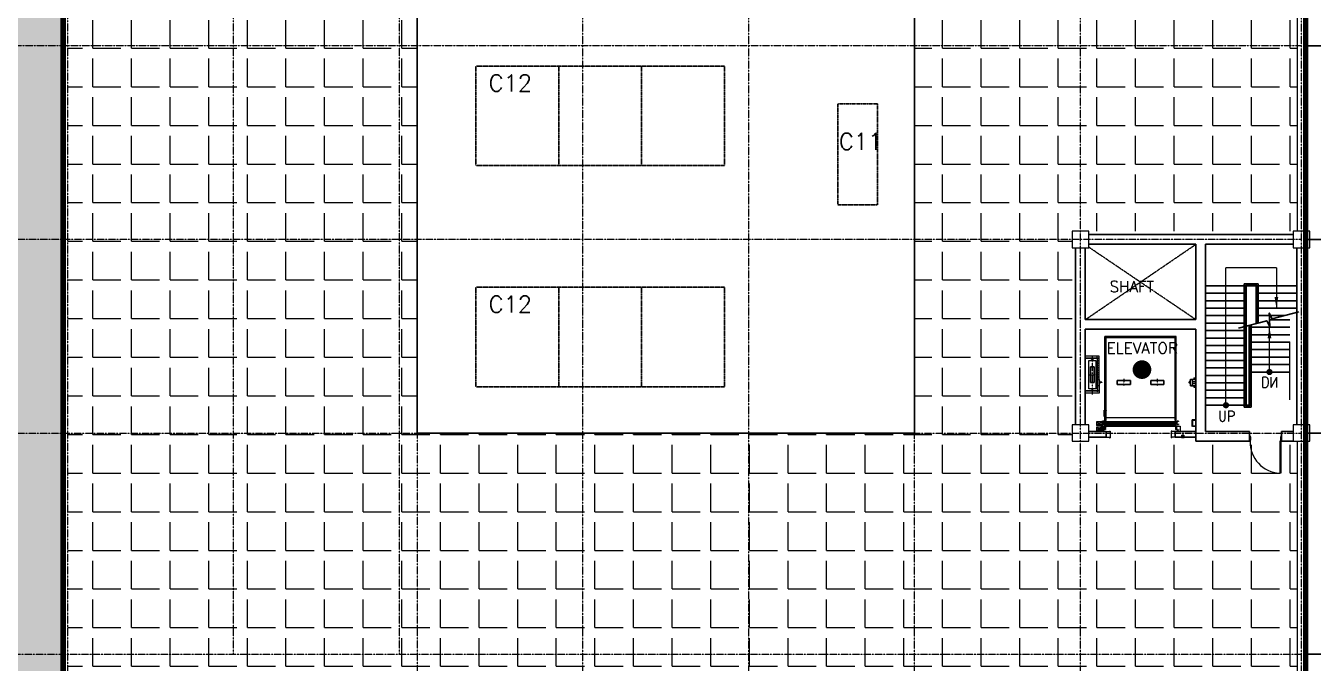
# Model space of a CAD drawing. Extents: x -59767 to 1106559, y -1290 to 1129522.
# Drawn here: x 648534 to 695111, y 730740 to 753793 of the extents above; entities that cross this region are included whole.
import ezdxf

# ---------------------------------------------------------------- set-up
doc = ezdxf.new("R2010")
doc.units = 0
for name, pattern in [('CENTER', [2, 1.25, -0.25, 0.25, -0.25]), ('HIDDEN', [0.375, 0.25, -0.125]), ('PHANTOM', [2.5, 1.25, -0.25, 0.25, -0.25, 0.25, -0.25]), ('PHANTOMX2', [5, 2.5, -0.5, 0.5, -0.5, 0.5, -0.5])]:
    doc.linetypes.add(name, pattern=pattern)
doc.layers.get('0').update_dxf_attribs({"linetype": 'CONTINUOUS', "lineweight": 9})
doc.layers.get('Defpoints').update_dxf_attribs({"linetype": 'CONTINUOUS', "lineweight": 9})
for name, color, linetype in [('1', 2, 'CONTINUOUS'), ('M', 6, 'CONTINUOUS'), ('REV', 12, 'CONTINUOUS')]:
    doc.layers.add(name, color=color, linetype=linetype)
for name, color, linetype, lineweight in [('CENTER', 1, 'CENTER', 9), ('COLUMN', 2, 'CONTINUOUS', 9), ('HIDDEN', 251, 'HIDDEN', 5), ('TEXT', 3, 'CONTINUOUS', 9), ('WALL', 7, 'CONTINUOUS', 9), ('WALL_200', 3, 'CONTINUOUS', 9), ('중간선', 5, 'CONTINUOUS', 9), ('중심선', 1, 'CENTER', 9), ('치수선', 6, 'CONTINUOUS', 9)]:
    doc.layers.add(name, color=color, linetype=linetype, lineweight=lineweight)
doc.styles.add('ROMANS', font='romans.shx', dxfattribs={"bigfont": 'whgtxt.shx'})
doc.styles.get("Standard").update_dxf_attribs({"font": 'romans.shx', "bigfont": 'whtgtxt.shx'})
doc.dimstyles.new('ISO-25', dxfattribs={"dimscale": 200, "dimtxt": 3, "dimasz": 2.5, "dimexe": 1.25, "dimexo": 0.625, "dimtad": 1, "dimdec": 0, "dimdsep": 46, "dimtxsty": 'Standard', "dimcen": 2.5, "dimadec": 0, "dimazin": 0, "dimtp": 0.1, "dimtm": 0.1, "dimtfac": 0.6, "dimtdec": 0, "dimtmove": 0, "dimatfit": 3, "dimfxl": 1, "dimtvp": 1, "dimtolj": 1, "dimarcsym": 0})

# ---------------------------------------------------------------- blocks, each defined once
blk = doc.blocks.new('column600')
at = {"layer": 'COLUMN', "linetype": 'Continuous'}
blk.add_lwpolyline([(-300, -300), (300, -300), (300, 300), (-300, 300)], close=True, dxfattribs=at)
blk = doc.blocks.new('*D640')
at = {"layer": 'Defpoints', "color": 0}
for p in [(694689, 753065), (708133, 753065), (694689, 746065)]:
    blk.add_point(p, dxfattribs=at)
at = {"layer": '치수선', "color": 0, "lineweight": -2}
for p, q in [((694814, 753065), (708383, 753065)), ((708133, 746565), (708133, 752565)), ((694814, 746065), (708383, 746065))]:
    blk.add_line(p, q, dxfattribs=at)
at = {"layer": '치수선', "color": 0}
for points in [[(708216, 752565), (708050, 752565), (708133, 753065)], [(708050, 746565), (708216, 746565), (708133, 746065)]]:
    blk.add_solid(points, dxfattribs=at)
at = {"layer": '치수선', "color": 0, "insert": (707708, 749565), "char_height": 600, "attachment_point": 5, "rotation": 90}
blk.add_mtext('\\A1;7000', dxfattribs=at)
blk = doc.blocks.new('*D643')
at = {"layer": 'Defpoints', "color": 0}
for p in [(694687, 739065), (694687, 731065), (708133, 731065)]:
    blk.add_point(p, dxfattribs=at)
at = {"layer": '치수선', "color": 0, "lineweight": -2}
for p, q in [((694812, 739065), (708383, 739065)), ((708133, 738565), (708133, 731565)), ((694812, 731065), (708383, 731065))]:
    blk.add_line(p, q, dxfattribs=at)
at = {"layer": '치수선', "color": 0}
for points in [[(708216, 738565), (708050, 738565), (708133, 739065)], [(708050, 731565), (708216, 731565), (708133, 731065)]]:
    blk.add_solid(points, dxfattribs=at)
at = {"layer": '치수선', "color": 0, "insert": (707708, 735065), "char_height": 600, "attachment_point": 5, "rotation": 90}
blk.add_mtext('\\A1;8000', dxfattribs=at)
blk = doc.blocks.new('*D644')
at = {"layer": 'Defpoints', "color": 0}
for p in [(694689, 746065), (694687, 739065), (708133, 739065)]:
    blk.add_point(p, dxfattribs=at)
at = {"layer": '치수선', "color": 0, "lineweight": -2}
for p, q in [((694814, 746065), (708383, 746065)), ((708133, 745565), (708133, 739565)), ((694812, 739065), (708383, 739065))]:
    blk.add_line(p, q, dxfattribs=at)
at = {"layer": '치수선', "color": 0}
for points in [[(708216, 745565), (708050, 745565), (708133, 746065)], [(708050, 739565), (708216, 739565), (708133, 739065)]]:
    blk.add_solid(points, dxfattribs=at)
at = {"layer": '치수선', "color": 0, "insert": (707708, 742565), "char_height": 600, "attachment_point": 5, "rotation": 90}
blk.add_mtext('\\A1;7000', dxfattribs=at)
blk = doc.blocks.new('*D645')
at = {"layer": 'Defpoints', "color": 0}
for p in [(694689, 760065), (708133, 760065), (694689, 753065)]:
    blk.add_point(p, dxfattribs=at)
at = {"layer": '치수선', "color": 0, "lineweight": -2}
for p, q in [((694814, 760065), (708383, 760065)), ((708133, 753565), (708133, 759565)), ((694814, 753065), (708383, 753065))]:
    blk.add_line(p, q, dxfattribs=at)
at = {"layer": '치수선', "color": 0}
for points in [[(708216, 759565), (708050, 759565), (708133, 760065)], [(708050, 753565), (708216, 753565), (708133, 753065)]]:
    blk.add_solid(points, dxfattribs=at)
at = {"layer": '치수선', "color": 0, "insert": (707708, 756565), "char_height": 600, "attachment_point": 5, "rotation": 90}
blk.add_mtext('\\A1;7000', dxfattribs=at)
blk = doc.blocks.new('*D646')
at = {"layer": 'Defpoints', "color": 0}
for p in [(694689, 731065), (711224, 731065), (694689, 730415)]:
    blk.add_point(p, dxfattribs=at)
at = {"layer": '치수선', "color": 0, "lineweight": -2}
for p, q in [((711224, 731565), (711224, 733827)), ((694814, 731065), (711474, 731065)), ((711224, 730415), (711224, 731065)), ((694814, 730415), (711474, 730415)), ((711224, 729915), (711224, 729415))]:
    blk.add_line(p, q, dxfattribs=at)
at = {"layer": '치수선', "color": 0}
for points in [[(711140, 731565), (711307, 731565), (711224, 731065)], [(711307, 729915), (711140, 729915), (711224, 730415)]]:
    blk.add_solid(points, dxfattribs=at)
at = {"layer": '치수선', "color": 0, "insert": (710799, 732946), "char_height": 600, "attachment_point": 5, "rotation": 90}
blk.add_mtext('\\A1;650', dxfattribs=at)
blk = doc.blocks.new('ARR')
blk.add_solid([(3, -0.5), (3, 0.5), (0, 0)])

msp = doc.modelspace()

# ---------------------------------------------------------------- hatches: boundary and pattern name
at = {"layer": 'CENTER', "linetype": 'CENTER'}
h = msp.add_hatch(dxfattribs=at)
h.set_pattern_fill('ANGLE', color=2, scale=200)
h.set_pattern_definition([(0, (784243, 0), (0, 1397), [1016, -381]), (90, (784243, 0), (-1397, 9e-14), [1016, -381])])
h.paths.add_polyline_path([(601938.6, 766915.3), (601938.6, 730315.3), (569510.3, 730315.3), (568537.6, 730315.3), (568537.6, 704565.3), (626138.6, 704565.3), (626139.3, 708166.1), (632338.6, 708166.1), (632338.6, 704565.3), (649888.6, 704565.3), (649888.6, 766915.3)])
h = msp.add_hatch(dxfattribs=at)
h.set_pattern_fill('ANGLE', color=2, scale=200)
h.set_pattern_definition([(0, (440015.4, 2e-06), (0, 1397), [1016, -381]), (90, (440015.4, 2e-06), (-1397, 9e-14), [1016, -381])])
h.paths.add_polyline_path([(650038.6, 766915.3), (650038.6, 704565.3), (694542, 704565.3), (694541.7, 738765.3), (686387.3, 738765.3), (686387.3, 746365.3), (694541.1, 746365.3), (694541.1, 766915.3)])
h.paths.add_polyline_path([(662688.6, 739065.3), (662688.6, 763565.3), (680688.6, 763565.3), (680688.6, 739065.3)], flags=16)

# ---------------------------------------------------------------- linework, layer by layer
at = {"color": 6}
for p, q in [((690155, 742550.3), (687575, 742550.3)), ((687575, 739340.3), (687575, 742550.3)), ((690155, 742510.3), (687575, 742510.3)), ((687615, 739515.3), (687615, 742510.3)), ((690115, 739515.3), (690115, 742510.3)), ((690155, 739340.3), (690155, 742550.3)), ((690790, 741065.3), (690865, 741065.3)), ((690790, 741065.3), (690790, 741015.3)), ((687298, 741005.3), (687373, 741005.3)), ((687298, 740785.3), (687373, 740785.3)), ((687376, 740952.3), (687376, 740838.3)), ((687376, 740952.3), (687379.3, 740952.3)), ((687376, 740838.3), (687379.3, 740838.3)), ((687386.7, 740904.8), (687384.2, 740947.6)), ((687386.7, 740885.8), (687384.2, 740843)), ((687424.5, 740900.1), (687391.7, 740900.1)), ((687424.5, 740890.6), (687391.7, 740890.6)), ((687464, 740903.3), (687427, 740903.3)), ((687427, 740903.3), (687427, 740902.6)), ((687427, 740888.1), (687427, 740887.3)), ((687464, 740887.3), (687427, 740887.3)), ((687465, 740902.3), (687464, 740903.3)), ((687465, 740888.3), (687464, 740887.3)), ((687465, 740902.3), (687465, 740888.3)), ((690603, 740903.3), (690603, 740902.6)), ((690603, 740888.1), (690603, 740887.3)), ((690605.5, 740900.1), (690638.3, 740900.1)), ((690605.5, 740890.6), (690638.3, 740890.6)), ((690615, 740902.3), (690616, 740903.3)), ((690615, 740902.3), (690615, 740888.3)), ((690615, 740888.3), (690616, 740887.3)), ((690616, 740903.3), (690653, 740903.3)), ((690616, 740887.3), (690653, 740887.3)), ((690643.2, 740904.8), (690645.7, 740947.6)), ((690643.2, 740885.8), (690645.7, 740843)), ((690654, 740952.3), (690650.7, 740952.3)), ((690654, 740838.3), (690650.7, 740838.3)), ((690654, 740952.3), (690654, 740838.3)), ((690657, 740995.3), (690657, 740795.3)), ((690657, 740995.3), (690732, 740995.3)), ((690657, 740795.3), (690732, 740795.3)), ((690663, 740995.3), (690663, 740795.3)), ((690667, 740995.3), (690667, 741015.3)), ((690667, 741015.3), (690847.5, 741015.3)), ((690667, 741009.3), (690847.5, 741009.3)), ((690667, 740775.3), (690667, 740795.3)), ((690667, 740781.3), (690847.5, 740781.3)), ((690667, 740775.3), (690847.5, 740775.3)), ((690732, 740995.3), (690732, 740795.3)), ((690732, 740940.3), (690847.5, 740940.3)), ((690732, 740850.3), (690847.5, 740850.3)), ((690790, 740940.3), (690790, 740850.3)), ((690790, 740775.3), (690790, 740725.3)), ((690790, 740725.3), (690865, 740725.3)), ((690839.2, 741037.6), (690888.1, 741037.6)), ((690839.2, 740753.1), (690888.1, 740753.1)), ((690847.5, 741015.3), (690847.5, 740940.3)), ((690847.5, 740850.3), (690847.5, 740775.3)), ((687550.4, 739659.5), (687550.4, 739894.1)), ((687615, 739894.1), (687550.4, 739659.5)), ((687615, 739659.5), (687550.4, 739894.1)), ((687615, 739894.1), (687550.4, 739894.1)), ((687615, 739659.5), (687550.4, 739659.5)), ((687575, 739427), (687575, 739767)), ((687621, 739906.1), (687615, 739906.1)), ((687615, 739647.5), (687615, 739906.1)), ((687621, 739647.5), (687615, 739647.5)), ((687621, 739647.5), (687621, 739906.1)), ((687268.9, 739473.2), (687268.9, 739343.2)), ((687268.9, 739473.2), (687488.9, 739343.2)), ((687488.9, 739473.2), (687268.9, 739343.2)), ((687488.9, 739473.2), (687268.9, 739473.2)), ((687488.9, 739343.2), (687268.9, 739343.2)), ((687488.9, 739272.2), (687268.9, 739272.2)), ((687268.9, 739272.2), (687488.9, 739142.2)), ((687488.9, 739272.2), (687268.9, 739142.2)), ((687268.9, 739272.2), (687268.9, 739142.2)), ((687434.7, 739310.3), (690295.3, 739310.3)), ((687434.7, 739310.3), (687434.7, 739115.3)), ((687541.5, 739434.2), (687446.3, 739434.2)), ((687541.5, 739233.2), (687446.3, 739233.2)), ((687465, 739489.7), (687492, 739489.7)), ((687465, 739489.7), (687465, 739378.7)), ((687465, 739378.7), (687492, 739378.7)), ((687465, 739288.7), (687465, 739177.7)), ((687465, 739288.7), (687492, 739288.7)), ((687488.9, 739473.2), (687488.9, 739370.2)), ((687488.9, 739343.2), (687488.9, 739370.2)), ((687488.9, 739272.2), (687488.9, 739169.2)), ((687492, 739489.7), (687492, 739471.7)), ((687499, 739471.7), (687492, 739471.7)), ((687492, 739378.7), (687492, 739396.7)), ((687499, 739396.7), (687492, 739396.7)), ((687492, 739288.7), (687492, 739270.7)), ((687499, 739270.7), (687492, 739270.7)), ((687492, 739177.7), (687492, 739195.7)), ((687499, 739195.7), (687492, 739195.7)), ((687493.9, 739490.5), (687493.9, 739476.7)), ((687497.1, 739476.7), (687493.9, 739476.7)), ((687497.1, 739391.7), (687493.9, 739391.7)), ((687493.9, 739377.9), (687493.9, 739391.7)), ((687493.9, 739289.5), (687493.9, 739275.7)), ((687497.1, 739275.7), (687493.9, 739275.7)), ((687493.9, 739176.9), (687493.9, 739190.7)), ((687497.1, 739190.7), (687493.9, 739190.7)), ((687495.5, 739485.7), (687495.5, 739384.1)), ((687495.5, 739284.7), (687495.5, 739183.1)), ((687497.1, 739490.5), (687497.1, 739476.7)), ((687497.1, 739377.9), (687497.1, 739391.7)), ((687497.1, 739289.5), (687497.1, 739275.7)), ((687497.1, 739176.9), (687497.1, 739190.7)), ((687499, 739489.7), (687519, 739489.7)), ((687499, 739489.7), (687499, 739471.7)), ((687499, 739378.7), (687499, 739396.7)), ((687499, 739378.7), (687519, 739378.7)), ((687499, 739288.7), (687499, 739270.7)), ((687499, 739288.7), (687519, 739288.7)), ((687499, 739177.7), (687499, 739195.7)), ((687500.1, 739496.7), (687537.7, 739496.7)), ((687537.7, 739493.5), (687500.1, 739493.5)), ((687537.7, 739374.9), (687500.1, 739374.9)), ((687537.7, 739371.7), (687500.1, 739371.7)), ((687500.1, 739295.7), (687537.7, 739295.7)), ((687537.7, 739292.5), (687500.1, 739292.5)), ((687519, 739489.7), (687519, 739378.7)), ((687519, 739288.7), (687519, 739177.7)), ((687540.7, 739488.2), (687535.7, 739493.2)), ((687535.7, 739375.2), (687540.7, 739380.2)), ((687540.7, 739287.2), (687535.7, 739292.2)), ((687535.7, 739174.2), (687540.7, 739179.2)), ((687582.2, 739459.2), (687536.8, 739459.2)), ((687582.2, 739409.2), (687536.8, 739409.2)), ((687582.2, 739258.2), (687536.8, 739258.2)), ((687582.2, 739208.2), (687536.8, 739208.2)), ((687540.7, 739377.9), (687540.7, 739490.5)), ((687540.7, 739176.9), (687540.7, 739289.5)), ((687543.9, 739377.9), (687543.9, 739490.5)), ((687543.9, 739487.7), (687543.9, 739457.7)), ((687543.9, 739487.7), (687544.9, 739487.7)), ((687543.9, 739457.7), (687573.9, 739457.7)), ((687543.9, 739410.7), (687573.9, 739410.7)), ((687543.9, 739380.7), (687543.9, 739410.7)), ((687543.9, 739380.7), (687544.9, 739380.7)), ((687543.9, 739176.9), (687543.9, 739289.5)), ((687543.9, 739286.7), (687544.9, 739286.7)), ((687543.9, 739286.7), (687543.9, 739256.7)), ((687543.9, 739256.7), (687573.9, 739256.7)), ((687543.9, 739209.7), (687573.9, 739209.7)), ((687543.9, 739179.7), (687543.9, 739209.7)), ((687543.9, 739179.7), (687544.9, 739179.7)), ((687546.9, 739485.7), (687546.9, 739464.7)), ((687546.9, 739382.7), (687546.9, 739403.7)), ((687546.9, 739284.7), (687546.9, 739263.7)), ((687546.9, 739181.7), (687546.9, 739202.7)), ((687550.9, 739460.7), (687571.9, 739460.7)), ((687550.9, 739407.7), (687571.9, 739407.7)), ((687550.9, 739259.7), (687571.9, 739259.7)), ((687550.9, 739206.7), (687571.9, 739206.7)), ((687591.7, 739469.2), (687557.9, 739469.2)), ((687557.9, 739469.2), (687557.9, 739466)), ((687591.7, 739466), (687557.9, 739466)), ((687591.7, 739452.4), (687557.9, 739452.4)), ((687557.9, 739449.2), (687557.9, 739452.4)), ((687591.7, 739449.2), (687557.9, 739449.2)), ((687591.7, 739419.2), (687557.9, 739419.2)), ((687557.9, 739419.2), (687557.9, 739416)), ((687591.7, 739416), (687557.9, 739416)), ((687591.7, 739402.4), (687557.9, 739402.4)), ((687557.9, 739399.2), (687557.9, 739402.4)), ((687591.7, 739399.2), (687557.9, 739399.2)), ((687591.7, 739268.2), (687557.9, 739268.2)), ((687557.9, 739268.2), (687557.9, 739265)), ((687591.7, 739265), (687557.9, 739265)), ((687591.7, 739251.4), (687557.9, 739251.4)), ((687557.9, 739248.2), (687557.9, 739251.4)), ((687591.7, 739248.2), (687557.9, 739248.2)), ((687591.7, 739218.2), (687557.9, 739218.2)), ((687557.9, 739218.2), (687557.9, 739215)), ((687591.7, 739215), (687557.9, 739215)), ((687591.7, 739201.4), (687557.9, 739201.4)), ((687557.9, 739198.2), (687557.9, 739201.4)), ((687591.7, 739198.2), (687557.9, 739198.2)), ((687559.9, 739466), (687559.9, 739460.9)), ((687575.9, 739460.9), (687559.9, 739460.9)), ((687575.9, 739457.4), (687559.9, 739457.4)), ((687559.9, 739452.4), (687559.9, 739457.4)), ((687559.9, 739416), (687559.9, 739410.9)), ((687575.9, 739410.9), (687559.9, 739410.9)), ((687575.9, 739407.4), (687559.9, 739407.4)), ((687559.9, 739402.4), (687559.9, 739407.4)), ((687559.9, 739265), (687559.9, 739260)), ((687575.9, 739260), (687559.9, 739260)), ((687575.9, 739256.5), (687559.9, 739256.5)), ((687559.9, 739251.4), (687559.9, 739256.5)), ((687559.9, 739215), (687559.9, 739210)), ((687575.9, 739210), (687559.9, 739210)), ((687575.9, 739206.5), (687559.9, 739206.5)), ((687559.9, 739201.4), (687559.9, 739206.5)), ((687573.9, 739458.7), (687573.9, 739457.7)), ((687573.9, 739409.7), (687573.9, 739410.7)), ((687573.9, 739257.7), (687573.9, 739256.7)), ((687573.9, 739208.7), (687573.9, 739209.7)), ((687615, 739515.3), (687575, 739515.3)), ((687575, 739340.3), (690155, 739340.3)), ((687575.9, 739460.9), (687575.9, 739457.4)), ((687575.9, 739410.9), (687575.9, 739407.4)), ((687575.9, 739260), (687575.9, 739256.5)), ((687575.9, 739210), (687575.9, 739206.5)), ((687591.7, 739445.2), (687591.7, 739473.2)), ((687591.7, 739473.2), (687594.9, 739473.2)), ((687594.9, 739445.2), (687591.7, 739445.2)), ((687591.7, 739395.2), (687591.7, 739423.2)), ((687591.7, 739423.2), (687594.9, 739423.2)), ((687594.9, 739395.2), (687591.7, 739395.2)), ((687591.7, 739272.2), (687594.9, 739272.2)), ((687591.7, 739244.2), (687591.7, 739272.2)), ((687594.9, 739244.2), (687591.7, 739244.2)), ((687591.7, 739222.2), (687594.9, 739222.2)), ((687591.7, 739194.2), (687591.7, 739222.2)), ((687594.9, 739194.2), (687591.7, 739194.2)), ((687594.9, 739480.2), (690135.1, 739480.2)), ((687594.9, 739473.2), (687594.9, 739445.2)), ((687594.9, 739438.2), (690135.1, 739438.2)), ((687594.9, 739430.2), (690135.1, 739430.2)), ((687594.9, 739423.2), (687594.9, 739395.2)), ((687594.9, 739388.2), (690135.1, 739388.2)), ((687594.9, 739272.2), (687594.9, 739244.2)), ((687594.9, 739222.2), (687594.9, 739194.2)), ((687595.1, 739438.2), (687595.1, 739480.2)), ((687595.1, 739388.2), (687595.1, 739430.2)), ((687595.1, 739237.2), (687595.1, 739279.2)), ((687595.1, 739187.2), (687595.1, 739229.2)), ((687615, 739631.1), (690115, 739631.1)), ((690155, 739515.3), (690115, 739515.3)), ((690123.2, 739459.2), (690175.1, 739459.2)), ((690123.2, 739409.2), (690175.1, 739409.2)), ((690123.2, 739258.2), (690175.1, 739258.2)), ((690123.2, 739208.2), (690175.1, 739208.2)), ((690135.1, 739438.2), (690135.1, 739480.2)), ((690138.3, 739473.2), (690135.1, 739473.2)), ((690135.1, 739473.2), (690135.1, 739445.2)), ((690135.1, 739445.2), (690138.3, 739445.2)), ((690135.1, 739388.2), (690135.1, 739430.2)), ((690138.3, 739423.2), (690135.1, 739423.2)), ((690135.1, 739423.2), (690135.1, 739395.2)), ((690135.1, 739395.2), (690138.3, 739395.2)), ((690138.3, 739272.2), (690135.1, 739272.2)), ((690135.1, 739272.2), (690135.1, 739244.2)), ((690135.1, 739244.2), (690138.3, 739244.2)), ((690135.1, 739187.2), (690135.1, 739229.2)), ((690135.1, 739222.2), (690135.1, 739194.2)), ((690138.3, 739222.2), (690135.1, 739222.2)), ((690135.1, 739194.2), (690138.3, 739194.2)), ((690138.3, 739445.2), (690138.3, 739473.2)), ((690138.3, 739469.2), (690172.1, 739469.2)), ((690138.3, 739466), (690172.1, 739466)), ((690138.3, 739452.4), (690172.1, 739452.4)), ((690138.3, 739449.2), (690172.1, 739449.2)), ((690138.3, 739395.2), (690138.3, 739423.2)), ((690138.3, 739419.2), (690172.1, 739419.2)), ((690138.3, 739416), (690172.1, 739416)), ((690138.3, 739402.4), (690172.1, 739402.4)), ((690138.3, 739399.2), (690172.1, 739399.2)), ((690138.3, 739244.2), (690138.3, 739272.2)), ((690138.3, 739268.2), (690172.1, 739268.2)), ((690138.3, 739265), (690172.1, 739265)), ((690138.3, 739251.4), (690172.1, 739251.4)), ((690138.3, 739248.2), (690172.1, 739248.2)), ((690138.3, 739194.2), (690138.3, 739222.2)), ((690138.3, 739218.2), (690172.1, 739218.2)), ((690138.3, 739215), (690172.1, 739215)), ((690138.3, 739201.4), (690172.1, 739201.4)), ((690138.3, 739198.2), (690172.1, 739198.2)), ((690154.1, 739460.9), (690170.1, 739460.9)), ((690154.1, 739460.9), (690154.1, 739457.4)), ((690154.1, 739457.4), (690170.1, 739457.4)), ((690154.1, 739410.9), (690170.1, 739410.9)), ((690154.1, 739410.9), (690154.1, 739407.4)), ((690154.1, 739407.4), (690170.1, 739407.4)), ((690154.1, 739260), (690154.1, 739256.5)), ((690154.1, 739260), (690170.1, 739260)), ((690154.1, 739256.5), (690170.1, 739256.5)), ((690154.1, 739210), (690154.1, 739206.5)), ((690154.1, 739210), (690170.1, 739210)), ((690154.1, 739206.5), (690170.1, 739206.5)), ((690158.1, 739458.7), (690158.1, 739457.7)), ((690188.1, 739457.7), (690158.1, 739457.7)), ((690188.1, 739410.7), (690158.1, 739410.7)), ((690158.1, 739409.7), (690158.1, 739410.7)), ((690158.1, 739257.7), (690158.1, 739256.7)), ((690188.1, 739256.7), (690158.1, 739256.7)), ((690188.1, 739209.7), (690158.1, 739209.7)), ((690158.1, 739208.7), (690158.1, 739209.7)), ((690181.1, 739460.7), (690160.1, 739460.7)), ((690181.1, 739407.7), (690160.1, 739407.7)), ((690181.1, 739259.7), (690160.1, 739259.7)), ((690181.1, 739206.7), (690160.1, 739206.7)), ((690170.1, 739466), (690170.1, 739460.9)), ((690170.1, 739452.4), (690170.1, 739457.4)), ((690170.1, 739416), (690170.1, 739410.9)), ((690170.1, 739402.4), (690170.1, 739407.4)), ((690170.1, 739265), (690170.1, 739260)), ((690170.1, 739251.4), (690170.1, 739256.5)), ((690170.1, 739215), (690170.1, 739210)), ((690170.1, 739201.4), (690170.1, 739206.5)), ((690172.1, 739469.2), (690172.1, 739466)), ((690172.1, 739449.2), (690172.1, 739452.4)), ((690172.1, 739419.2), (690172.1, 739416)), ((690172.1, 739399.2), (690172.1, 739402.4)), ((690172.1, 739268.2), (690172.1, 739265)), ((690172.1, 739248.2), (690172.1, 739251.4)), ((690172.1, 739218.2), (690172.1, 739215)), ((690172.1, 739198.2), (690172.1, 739201.4)), ((690185.1, 739485.7), (690185.1, 739464.7)), ((690185.1, 739382.7), (690185.1, 739403.7)), ((690185.1, 739181.7), (690185.1, 739202.7)), ((690188.1, 739487.7), (690187.1, 739487.7)), ((690188.1, 739380.7), (690187.1, 739380.7)), ((690188.1, 739179.7), (690187.1, 739179.7)), ((690188.1, 739377.9), (690188.1, 739490.5)), ((690188.1, 739487.7), (690188.1, 739457.7)), ((690188.1, 739380.7), (690188.1, 739410.7)), ((690188.1, 739179.7), (690188.1, 739209.7)), ((690191.3, 739377.9), (690191.3, 739490.5)), ((690231.9, 739496.7), (690194.3, 739496.7)), ((690194.3, 739493.5), (690231.9, 739493.5)), ((690194.3, 739374.9), (690231.9, 739374.9)), ((690194.3, 739371.7), (690231.9, 739371.7)), ((690234.9, 739490.5), (690234.9, 739476.7)), ((690234.9, 739476.7), (690238.1, 739476.7)), ((690234.9, 739391.7), (690234.9, 739377.9)), ((690234.9, 739391.7), (690238.1, 739391.7)), ((690234.9, 739190.7), (690234.9, 739176.9)), ((690234.9, 739190.7), (690238.1, 739190.7)), ((690238.1, 739490.5), (690238.1, 739476.7)), ((690238.1, 739377.9), (690238.1, 739391.7)), ((690238.1, 739176.9), (690238.1, 739190.7)), ((690295.3, 739310.3), (690295.3, 739115.3)), ((687488.9, 739142.2), (687268.9, 739142.2)), ((687465, 739177.7), (687492, 739177.7)), ((687488.9, 739142.2), (687488.9, 739169.2)), ((687499, 739177.7), (687519, 739177.7)), ((687537.7, 739173.9), (687500.1, 739173.9)), ((687537.7, 739170.7), (687500.1, 739170.7)), ((687615, 739115.3), (687735, 739115.3)), ((687615, 738915.3), (687735, 738915.3)), ((687735, 739134.3), (687765, 739134.3)), ((687735, 739134.3), (687735, 739115.3)), ((687735, 738886.9), (687735, 738915.3)), ((687735, 738886.9), (687765, 738886.9)), ((687765, 739134.3), (687765, 738886.9)), ((689965, 739134.3), (689965, 738886.9)), ((689995, 739134.3), (689965, 739134.3)), ((689995, 738886.9), (689965, 738886.9)), ((689995, 739134.3), (689995, 739115.3)), ((690115, 739115.3), (689995, 739115.3)), ((689995, 738886.9), (689995, 738915.3)), ((690115, 738915.3), (689995, 738915.3)), ((690194.3, 739173.9), (690231.9, 739173.9)), ((690194.3, 739170.7), (690231.9, 739170.7))]:
    msp.add_line(p, q, dxfattribs=at)
at = {"color": 6, "lineweight": -2}
for p, q in [((687050, 741455.3), (687050, 740895.3)), ((687190, 741455.3), (687050, 741455.3)), ((687190, 740895.3), (687190, 741455.3)), ((687050, 740895.3), (687190, 740895.3)), ((688020, 740825.3), (688020, 740965.3)), ((688020, 740965.3), (688500, 740965.3)), ((688500, 740825.3), (688020, 740825.3)), ((688500, 740965.3), (688500, 740825.3)), ((689230, 740965.3), (689230, 740825.3)), ((689710, 740965.3), (689230, 740965.3)), ((689230, 740825.3), (689710, 740825.3)), ((689710, 740825.3), (689710, 740965.3))]:
    msp.add_line(p, q, dxfattribs=at)
at = {"color": 6, "linetype": 'HIDDEN'}
msp.add_line((687288, 740586.3), (687288, 740511.3), dxfattribs=at)
at = {"color": 6}
for points in [[(687363, 741839.3), (686884.1, 741839.3)], [(687363, 741770.3), (686884.1, 741770.3)], [(687363, 741764.3), (686884.1, 741764.3)], [(687288, 741764.3), (687288, 740586.3)], [(687363, 741005.3), (687363, 741839.3)], [(687363, 740586.3), (686884.1, 740586.3)], [(687363, 740580.3), (686884.1, 740580.3)], [(687298, 740785.3), (687298, 741005.3)], [(687363, 740785.3), (687363, 740511.3)], [(687367, 740785.3), (687367, 741005.3)], [(687373, 740785.3), (687373, 741005.3)], [(687363, 740511.3), (686884.1, 740511.3)]]:
    msp.add_lwpolyline(points, dxfattribs=at)
msp.add_lwpolyline([(687245, 740660.3), (686995, 740660.3), (686995, 741690.3), (687245, 741690.3)], close=True, dxfattribs=at)
at = {"const_width": 337.5}
msp.add_lwpolyline([(688914.5, 741526.7, 1), (688914.5, 741189.2, 1)], format="xyb", close=True, dxfattribs=at)
at = {"color": 6}
for centre, radius, start, end in [((687379.3, 740947.3), 5, 3.2861, 90), ((687379.3, 740843.3), 5, 270, 356.7139), ((687391.7, 740905.1), 5, 183.2861, 270), ((687391.7, 740885.6), 5, 90, 176.7139), ((687424.5, 740902.6), 2.5, 270, 0), ((687424.5, 740888.1), 2.5, 0, 90), ((690605.5, 740902.6), 2.5, 180, 270), ((690605.5, 740888.1), 2.5, 90, 180), ((690638.3, 740905.1), 5, 270, 356.7139), ((690638.3, 740885.6), 5, 3.2861, 90), ((690650.7, 740947.3), 5, 90, 176.7139), ((690650.7, 740843.3), 5, 183.2861, 270), ((687500.1, 739490.5), 6.2, 90, 180), ((687500.1, 739377.9), 6.2, 180, 270), ((687500.1, 739289.5), 6.2, 90, 180), ((687500.1, 739490.5), 3, 90, 180), ((687500.1, 739377.9), 3, 180, 270), ((687500.1, 739289.5), 3, 90, 180), ((687537.7, 739490.5), 6.2, 0, 90), ((687537.7, 739490.5), 3, 0, 90), ((687537.7, 739377.9), 6.2, 270, 0), ((687537.7, 739377.9), 3, 270, 0), ((687537.7, 739289.5), 6.2, 0, 90), ((687537.7, 739289.5), 3, 0, 90), ((687544.9, 739485.7), 2, 0, 90), ((687544.9, 739382.7), 2, 270, 0), ((687544.9, 739284.7), 2, 0, 90), ((687544.9, 739181.7), 2, 270, 0), ((687550.9, 739464.7), 4, 180, 270), ((687550.9, 739403.7), 4, 90, 180), ((687550.9, 739263.7), 4, 180, 270), ((687550.9, 739202.7), 4, 90, 180), ((687571.9, 739458.7), 2, 0, 90), ((687571.9, 739409.7), 2, 270, 0), ((687571.9, 739257.7), 2, 0, 90), ((687571.9, 739208.7), 2, 270, 0), ((690160.1, 739458.7), 2, 90, 180), ((690160.1, 739409.7), 2, 180, 270), ((690160.1, 739257.7), 2, 90, 180), ((690160.1, 739208.7), 2, 180, 270), ((690181.1, 739464.7), 4, 270, 0), ((690181.1, 739403.7), 4, 0, 90), ((690181.1, 739263.7), 4, 270, 0), ((690181.1, 739202.7), 4, 0, 90), ((690187.1, 739485.7), 2, 90, 180), ((690187.1, 739382.7), 2, 180, 270), ((690187.1, 739181.7), 2, 180, 270), ((690194.3, 739490.5), 6.2, 90, 180), ((690194.3, 739377.9), 6.2, 180, 270), ((690194.3, 739490.5), 3, 90, 180), ((690194.3, 739377.9), 3, 180, 270), ((690231.9, 739490.5), 6.2, 0, 90), ((690231.9, 739490.5), 3, 0, 90), ((690231.9, 739377.9), 3, 270, 0), ((690231.9, 739377.9), 6.2, 270, 0), ((687500.1, 739176.9), 6.2, 180, 270), ((687500.1, 739176.9), 3, 180, 270), ((687537.7, 739176.9), 3, 270, 0), ((687537.7, 739176.9), 6.2, 270, 0), ((690194.3, 739176.9), 6.2, 180, 270), ((690194.3, 739176.9), 3, 180, 270), ((690231.9, 739176.9), 6.2, 270, 0), ((690231.9, 739176.9), 3, 270, 0)]:
    msp.add_arc(centre, radius, start, end, dxfattribs=at)
at = {"layer": '1', "linetype": 'Continuous'}
for p, q in [((694388.6, 746240.3), (686987.3, 746240.3)), ((686515, 745765.3), (686515, 739365.3)), ((686865, 745765.3), (686865, 743165.3)), ((690865, 745890.3), (686987.3, 745890.3)), ((690865, 745890.3), (690865, 743165.3)), ((694387.3, 745890.3), (691215, 745890.3)), ((691215, 745890.3), (691215, 739115.3)), ((694515, 739365.3), (694515, 745765.3)), ((686865, 743165.3), (690865, 743165.3)), ((686865, 742815.3), (690865, 742815.3)), ((690865, 742815.3), (690865, 738765.3, -3)), ((686987.3, 739115.3), (687615, 739115.3)), ((687615, 738915.3), (686987.3, 738915.3)), ((687615, 739115.3), (687615, 738915.3)), ((690115, 739115.3), (690865, 739115.3)), ((690115, 739115.3), (690115, 738915.3)), ((690115, 738915.3), (690865, 738915.3)), ((690865, 738915.3), (690865, 738765.3)), ((690865, 738765.3), (692831.3, 738765.3)), ((691215, 739115.3), (692803.3, 739115.3)), ((692803.3, 738765.3), (692803.3, 739115.3)), ((693965, 738765.3), (693965, 739115.3)), ((693965, 738765.3), (693965, 739115.3)), ((693965, 739115.3), (694387.3, 739115.3)), ((693965, 738765.3), (694387.3, 738765.3)), ((693966.3, 738765.3), (693966.3, 739115.3)), ((693966.3, 738765.3), (693966.3, 739115.3))]:
    msp.add_line(p, q, dxfattribs=at)
at = {"layer": '1'}
for p, q in [((692690, 744390.3), (691215, 744390.3)), ((693115, 744465.3), (692615, 744465.3)), ((692615, 744465.3), (692615, 739995.3)), ((693065, 744415.3), (692665, 744415.3)), ((692665, 744415.3), (692665, 740045.3)), ((692690, 744390.3), (692690, 740070.3)), ((692690, 744390.3), (694515, 744390.3)), ((693040, 744390.3), (693040, 743024.1)), ((693065, 744415.3), (693065, 743030.8)), ((693115, 744465.3), (693115, 743044.2)), ((691215, 744120.3), (692690, 744120.3)), ((691215, 743850.3), (692690, 743850.3)), ((693040, 744120.3), (694515, 744120.3)), ((693040, 743850.3), (694515, 743850.3)), ((691215, 743580.3), (692690, 743580.3)), ((693040, 743580.3), (694515, 743580.3)), ((691215, 743310.3), (692690, 743310.3)), ((691215, 743040.3), (692690, 743040.3)), ((692790, 742957.1), (692790, 740070.3)), ((692815, 742963.8), (692815, 740045.3)), ((692865, 742977.2), (692865, 739995.3)), ((693040, 743310.3), (694066.6, 743310.3)), ((693527.5, 743160.3), (694265, 743160.3)), ((691215, 742770.3), (692690, 742770.3)), ((691215, 742500.3), (692690, 742500.3)), ((692790, 742890.3), (694265, 742890.3)), ((692790, 742620.3), (694265, 742620.3)), ((691215, 742230.3), (692690, 742230.3)), ((692790, 742350.3), (694265, 742350.3)), ((692790, 742080.3), (694265, 742080.3)), ((691215, 741960.3), (692690, 741960.3)), ((691215, 741690.3), (692690, 741690.3)), ((692790, 741810.3), (694265, 741810.3)), ((692790, 741540.3), (694265, 741540.3)), ((691215, 741420.3), (692690, 741420.3)), ((691215, 741150.3), (692690, 741150.3)), ((692790, 741270.3), (694265, 741270.3)), ((691215, 740880.3), (692690, 740880.3)), ((691215, 740610.3), (692690, 740610.3)), ((691215, 740340.3), (692690, 740340.3)), ((691215, 740070.3), (692790, 740070.3)), ((692615, 739995.3), (692865, 739995.3)), ((692665, 740045.3), (692815, 740045.3))]:
    msp.add_line(p, q, dxfattribs=at)
at = {"layer": '1', "color": 6}
for p, q in [((687075.5, 741761.3), (687164.5, 741761.3)), ((687075.5, 741757.3), (687075.5, 741761.3)), ((687110.2, 741749.8), (687079, 741753.8)), ((687112, 741706.3), (687112, 741731.3)), ((687113, 741705.3), (687112, 741706.3)), ((687113, 741705.3), (687127, 741705.3)), ((687115.2, 741736), (687115.2, 741744.8)), ((687124.7, 741736), (687124.7, 741744.8)), ((687128, 741706.3), (687127, 741705.3)), ((687128, 741706.3), (687128, 741731.3)), ((687129.7, 741749.8), (687161, 741753.8)), ((687164.5, 741757.3), (687164.5, 741761.3)), ((687075.5, 740593.3), (687075.5, 740589.3)), ((687075.5, 740589.3), (687164.5, 740589.3)), ((687110.2, 740600.8), (687079, 740596.8)), ((687113, 740645.3), (687112, 740644.3)), ((687112, 740644.3), (687112, 740619.3)), ((687113, 740645.3), (687127, 740645.3)), ((687115.2, 740614.7), (687115.2, 740605.8)), ((687124.7, 740614.7), (687124.7, 740605.8)), ((687128, 740644.3), (687127, 740645.3)), ((687128, 740644.3), (687128, 740619.3)), ((687129.7, 740600.8), (687161, 740596.8)), ((687164.5, 740593.3), (687164.5, 740589.3)), ((690731.5, 739300.8), (690731.5, 739544.9)), ((690731.5, 739544.9), (690865, 739544.9)), ((690746.3, 739315.8), (690746.3, 739529.9)), ((690746.3, 739529.9), (690865, 739529.9)), ((690865, 739315.8), (690746.3, 739315.8)), ((690348.3, 738905.3), (690440.3, 738905.3)), ((690348.3, 738905.3), (690348.3, 738902.3)), ((690440.3, 738902.3), (690348.3, 738902.3)), ((690358.3, 738905.3), (690430.3, 738985.3)), ((690430.3, 738905.3), (690358.3, 738985.3)), ((690358.3, 738985.3), (690358.3, 738905.3)), ((690430.3, 738985.3), (690358.3, 738985.3)), ((690430.3, 738985.3), (690430.3, 738905.3)), ((690440.3, 738905.3), (690440.3, 738902.3))]:
    msp.add_line(p, q, dxfattribs=at)
at = {"layer": '1'}
msp.add_lwpolyline([(692410.9, 742855.6), (693427.2, 743127.9), (693537.6, 742920.1), (693527.5, 743160.3), (693517.4, 743400.5), (693627.7, 743192.7), (694583.6, 743448.8)], dxfattribs=at)
at = {"layer": '1', "linetype": 'Continuous'}
msp.add_lwpolyline([(686865, 742815.3), (686865, 739365.3)], dxfattribs=at)
at = {"layer": '1', "color": 6}
for centre, radius, start, end in [((687079, 741757.3), 3.5, 180, 270), ((687110.2, 741744.8), 5, 0, 90), ((687110.2, 741736), 5, 290.48732, 0), ((687129.7, 741744.8), 5, 90, 180), ((687129.7, 741736), 5, 180, 249.51268), ((687161, 741757.3), 3.5, 270, 0), ((687079, 740593.3), 3.5, 90, 180), ((687110.2, 740605.8), 5, 270, 0), ((687110.2, 740614.7), 5, 0, 69.51268), ((687129.7, 740614.7), 5, 110.48732, 180), ((687129.7, 740605.8), 5, 180, 270), ((687161, 740593.3), 3.5, 0, 90)]:
    msp.add_arc(centre, radius, start, end, dxfattribs=at)
at = {"layer": 'CENTER', "linetype": 'CENTER'}
for p, q in [((686865, 743165.3), (690865, 745890.3)), ((690865, 743165.3), (686987.3, 745786.4)), ((687120, 740458.3), (687120, 741865.3)), ((686976, 741175.3), (687302.3, 741175.3)), ((688260, 741023.7), (688260, 740771.3)), ((689470, 741023.7), (689470, 740771.3))]:
    msp.add_line(p, q, dxfattribs=at)
at = {"layer": 'Defpoints', "color": 6, "linetype": 'PHANTOM', "ltscale": 300}
msp.add_point((687190, 741455.3), dxfattribs=at)
at = {"layer": 'Defpoints', "color": 6, "linetype": 'ByBlock'}
for p in [(687376, 740952.3), (687376, 740838.3), (687388.3, 740889.2), (687464, 740903.3), (687464, 740887.3), (690616, 740903.3), (690616, 740887.3), (690641.7, 740889.2), (690654, 740952.3), (690654, 740838.3)]:
    msp.add_point(p, dxfattribs=at)
at = {"layer": 'HIDDEN', "color": 6}
for p, q in [((687288, 741764.3), (687288, 741839.3)), ((690856, 741065.3), (690856, 740725.3))]:
    msp.add_line(p, q, dxfattribs=at)
for points in [[(687357, 741005.3), (687357, 741764.3)], [(687357, 740785.3), (687357, 740586.3)]]:
    msp.add_lwpolyline(points, dxfattribs=at)
at = {"layer": 'M', "color": 6, "linetype": 'PHANTOMX2'}
for p, q in [((664813.6, 752337), (673813.6, 752337)), ((664813.6, 748737), (664813.6, 752337)), ((667813.6, 748737), (667813.6, 752337)), ((670813.6, 748737), (670813.6, 752337)), ((673813.6, 748737), (673813.6, 752337)), ((664813.6, 748737), (673813.6, 748737)), ((664813.6, 744337), (673813.6, 744337)), ((664813.6, 740737), (664813.6, 744337)), ((667813.6, 740737), (667813.6, 744337)), ((670813.6, 740737), (670813.6, 744337)), ((673813.6, 740737), (673813.6, 744337)), ((664813.6, 740737), (673813.6, 740737))]:
    msp.add_line(p, q, dxfattribs=at)
msp.add_lwpolyline([(679345.5, 747320.3), (677915.5, 747320.3), (677915.5, 750970.3), (679345.5, 750970.3)], close=True, dxfattribs=at)
at = {"layer": 'REV', "color": 1, "lineweight": 5}
msp.add_lwpolyline([(662688.6, 739065.3), (680688.6, 739065.3), (680688.6, 763565.3), (662688.6, 763565.3)], close=True, dxfattribs=at)
at = {"layer": 'WALL', "color": 0, "ltscale": 0.5}
for p, q in [((693777.5, 745040.3), (691952.5, 745040.3)), ((691952.5, 740070.3), (691952.5, 745040.3)), ((693777.5, 745040.3), (693777.5, 743580.3)), ((693527.5, 741270.3), (693527.5, 742890.3)), ((694265, 740270.3), (694265, 742363.5))]:
    msp.add_line(p, q, dxfattribs=at)
at = {"layer": 'WALL', "color": 0}
for p, q in [((692803.3, 738785.3), (692803.3, 738945.3)), ((693898.3, 738765.3), (693898.3, 737615.3)), ((693938.3, 738765.3), (693898.3, 738765.3)), ((693938.3, 738765.3), (693938.3, 737615.3)), ((693966.3, 738785.3), (693966.3, 738945.3)), ((693938.3, 737615.3), (693898.3, 737615.3))]:
    msp.add_line(p, q, dxfattribs=at)
at = {"layer": 'WALL', "const_width": 112.5}
for points in [[(693583.7, 741270.3, 1), (693471.2, 741270.3, 1)], [(692008.7, 740070.3, 1), (691896.2, 740070.3, 1)]]:
    msp.add_lwpolyline(points, format="xyb", close=True, dxfattribs=at)
at = {"layer": 'WALL', "color": 0}
for points in [[(692803.3, 738765.3), (692803.3, 738965.3), (692831.3, 738965.3), (692831.3, 738925.3), (692843.3, 738925.3), (692843.3, 738805.3), (692831.3, 738805.3), (692831.3, 738765.3)], [(693966.3, 738765.3), (693966.3, 738965.3), (693938.3, 738965.3), (693938.3, 738925.3), (693926.3, 738925.3), (693926.3, 738805.3), (693938.3, 738805.3), (693938.3, 738765.3)]]:
    msp.add_lwpolyline(points, close=True, dxfattribs=at)
msp.add_arc((693944.3, 738728.6), 1113.6, 178.11334, 267.63474, dxfattribs=at)
at = {"layer": 'WALL_200', "ltscale": 0.5}
for p, q in [((649888.6, 767215.3), (649888.6, 704265.3)), ((694837.8, 767215.3, -1), (694837.8, 746365.3)), ((694541.1, 746365.3, -1), (694541, 766915.3, 0)), ((694837.8, 745765.3, -1), (694837.8, 739365.3, -1)), ((694542, 704565.3, -1), (694541.7, 738765.3, -1)), ((694837.9, 738765.3, -1), (694837.9, 704265.3))]:
    msp.add_line(p, q, dxfattribs=at)
at = {"layer": '중간선', "color": 3, "const_width": 200}
msp.add_lwpolyline([(649888.6, 704265.3), (649888.6, 767215.3), (694837.8, 767215.3), (694837.9, 704265.3), (649888.6, 704265.3)], dxfattribs=at)
at = {"layer": '중간선', "color": 2}
msp.add_lwpolyline([(662688.6, 763565.3), (680688.6, 763565.3), (680688.6, 739065.3), (662688.6, 739065.3)], close=True, dxfattribs=at)
at = {"layer": '중심선'}
for p, q in [((650038.6, 767912.6), (650038.6, 704415.3)), ((656038.6, 767912.6), (656038.6, 731065.3)), ((662038.6, 767912.6), (662038.6, 731065.3)), ((662688.6, 767912.6), (662688.6, 704415.3)), ((668688.6, 704415.3), (668688.6, 767912.6)), ((674688.6, 704415.3), (674688.6, 767912.6)), ((680688.6, 704415.3), (680688.6, 767912.6)), ((686688.6, 704415.3), (686688.6, 767912.6)), ((694688.6, 704415.3), (694688.6, 767912.6)), ((694690, 753065.3), (602040, 753065.3)), ((694688.6, 746065.3), (602038.6, 746065.3)), ((602037.3, 739065.3), (694687.3, 739065.3)), ((602038.6, 731065.3), (694688.6, 731065.3))]:
    msp.add_line(p, q, dxfattribs=at)

# ---------------------------------------------------------------- block references
at = {"layer": 'COLUMN', "linetype": 'Continuous'}
for p in [(686687.3, 746065.3), (694687.3, 746065.3), (686687.3, 739065.3), (694687.3, 739065.3)]:
    msp.add_blockref('column600', p, dxfattribs=at)
at = {"layer": 'WALL', "yscale": 133.333333333343, "rotation": 270}
for p, xscale, zscale in [((693777.5, 743580.3), -133.333333333343, 133.333333333343), ((693527.5, 742890.3), 133.333333333343, 133.3333333333333)]:
    msp.add_blockref('ARR', p, dxfattribs=dict(at, xscale=xscale, zscale=zscale))

# ---------------------------------------------------------------- texts
at = {"color": 0, "ltscale": 0.5, "style": 'ROMANS', "text_generation_flag": 2, "width": 0.9}
msp.add_text('DN', height=375, rotation=180, dxfattribs=at).set_placement((693231.8, 741089.7))
at = {"color": 0, "ltscale": 0.5, "style": 'ROMANS', "width": 0.9}
msp.add_text('UP', height=375, dxfattribs=at).set_placement((691668.4, 739487.8))
at = {"layer": 'TEXT', "lineweight": 9}
for s, height, p in [('C12', 600, (665279.1, 751421.6)), ('C11', 600, (677951, 749310.8)), ('SHAFT', 400, (687742.8, 744161.7)), ('C12', 600, (665279.1, 743421.6)), ('ELEVATOR', 400, (687637.9, 741939.6))]:
    msp.add_text(s, height=height, dxfattribs=at).set_placement(p)

# ---------------------------------------------------------------- dimensions: what is measured, and where the dimension line sits
at = {"layer": '치수선'}
for base, p1, p2, picture, middle in [((708132.8, 760065.3), (694688.6, 753065.3), (694688.6, 760065.3), '*D645', (707707.8, 756565.3)), ((708132.8, 753065.3), (694688.6, 746065.3), (694688.6, 753065.3), '*D640', (707707.8, 749565.3)), ((708132.8, 739065.3), (694688.6, 746065.3), (694687.3, 739065.3), '*D644', (707707.8, 742565.3)), ((708132.8, 731065.3), (694687.3, 739065.3), (694687.3, 731065.3), '*D643', (707707.8, 735065.3)), ((711223.7, 731065.3), (694688.6, 730415.3), (694688.6, 731065.3), '*D646', (710798.7, 732946.3))]:
    dim = msp.add_linear_dim(base=base, p1=p1, p2=p2, angle=90, dimstyle='ISO-25', dxfattribs=at)
    dim.commit()
    dim.dimension.update_dxf_attribs({"geometry": picture, "text_midpoint": middle})

doc.saveas('drawing.dxf')
